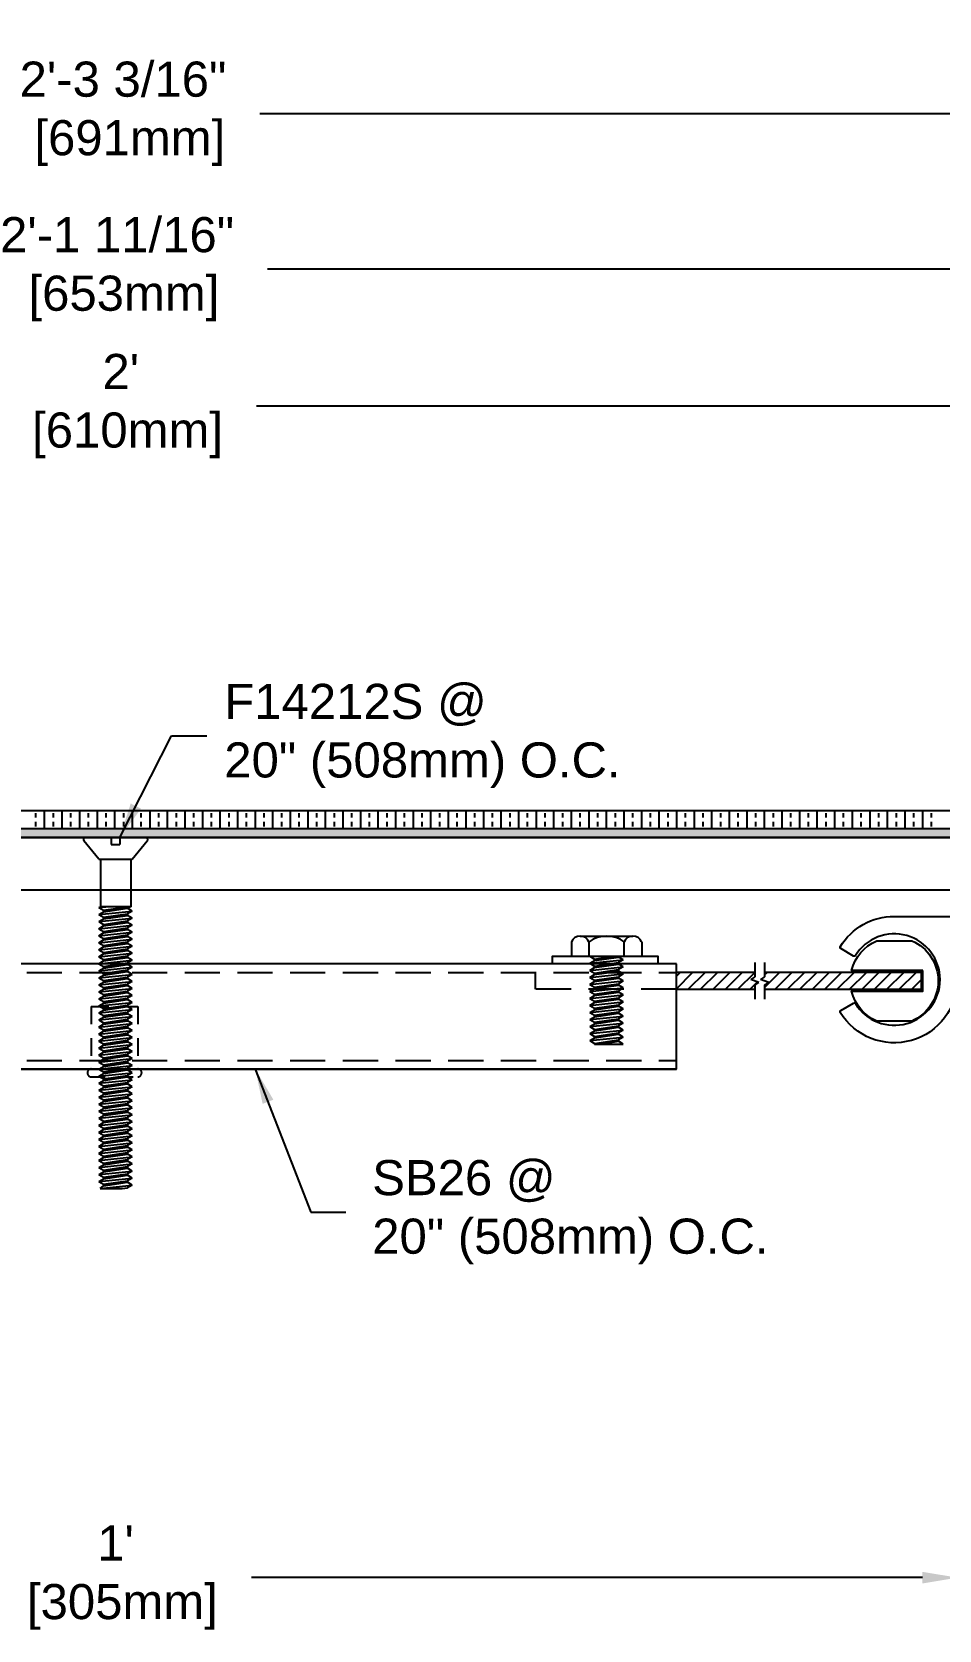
# Model space of a CAD drawing. Header units: inches. Extents: x -5.9 to 63.4, y -1.5 to 12.
# Drawn here: x 11.27 to 17.72, y -1.34 to 10.04 of the extents above; entities that cross this region are included whole.
import ezdxf

# ---------------------------------------------------------------- set-up
doc = ezdxf.new("R2010")
doc.units = ezdxf.units.IN
doc.header["$MEASUREMENT"] = 0
doc.linetypes.add('HIDDEN', pattern=[0.375, 0.25, -0.125])
for name, color, linetype in [('Anchors', 4, 'Continuous'), ('Conditions', 1, 'Continuous'), ('Dimensions', 3, 'Continuous'), ('Metals', 7, 'Continuous'), ('Text', 2, 'Continuous')]:
    doc.layers.add(name, color=color, linetype=linetype)
doc.styles.add('ARIAL', font='arial.ttf')
doc.dimstyles.new('Arial', dxfattribs={"dimtxt": 0.25, "dimasz": 0.25, "dimexe": 0.25, "dimexo": 0.25, "dimgap": 0.25, "dimtad": 0, "dimtih": 1, "dimtoh": 1, "dimdec": 4, "dimzin": 0, "dimdsep": 46, "dimlunit": 4, "dimtxsty": 'ARIAL', "dimcen": 0.25, "dimadec": 0, "dimazin": 0, "dimtfac": 1, "dimtdec": 4, "dimtofl": 0, "dimtmove": 0, "dimatfit": 3, "dimfxl": 0, "dimfrac": 2, "dimtolj": 1, "dimtzin": 0, "dimarcsym": 0})

# ---------------------------------------------------------------- blocks, each defined once
blk = doc.blocks.new('*D12')
at = {"layer": 'Defpoints', "color": 0}
for p in [(5.854, 0), (17.854, 0), (17.854, -0.965)]:
    blk.add_point(p, dxfattribs=at)
at = {"layer": 'Dimensions', "color": 0, "lineweight": -2}
for p, q in [((5.854, -0.25), (5.854, -1.215)), ((17.854, -0.25), (17.854, -1.215)), ((6.104, -0.965), (10.895, -0.965)), ((17.604, -0.965), (12.828, -0.965))]:
    blk.add_line(p, q, dxfattribs=at)
at = {"layer": 'Dimensions', "color": 0}
for points in [[(6.104, -0.924), (6.104, -1.007), (5.854, -0.965)], [(17.604, -0.924), (17.604, -1.007), (17.854, -0.965)]]:
    blk.add_solid(points, dxfattribs=at)
at = {"layer": 'Dimensions', "color": 0, "insert": (11.861, -0.965), "char_height": 0.25, "attachment_point": 5, "style": 'ARIAL'}
blk.add_mtext("\\A1;1'\\P [305mm]", dxfattribs=at)
blk = doc.blocks.new('*D13')
at = {"layer": 'Defpoints', "color": 0}
for p in [(25.454, 9.456), (-1.746, 4.482), (25.454, 4.482)]:
    blk.add_point(p, dxfattribs=at)
at = {"layer": 'Dimensions', "color": 0, "lineweight": -2}
for p, q in [((-1.746, 4.732), (-1.746, 9.706)), ((25.454, 4.732), (25.454, 9.706)), ((-1.496, 9.456), (10.942, 9.456)), ((25.204, 9.456), (12.887, 9.456))]:
    blk.add_line(p, q, dxfattribs=at)
at = {"layer": 'Dimensions', "color": 0}
for points in [[(-1.496, 9.498), (-1.496, 9.415), (-1.746, 9.456)], [(25.204, 9.498), (25.204, 9.415), (25.454, 9.456)]]:
    blk.add_solid(points, dxfattribs=at)
at = {"layer": 'Dimensions', "color": 0, "insert": (11.914, 9.456), "char_height": 0.25, "attachment_point": 5, "style": 'ARIAL'}
blk.add_mtext('\\A1;2\'-3 3/16"\\P [691mm]', dxfattribs=at)
blk = doc.blocks.new('*D17')
at = {"layer": 'Defpoints', "color": 0}
for p in [(-1, 8.349), (-1, 4.477), (24.708, 4.477)]:
    blk.add_point(p, dxfattribs=at)
at = {"layer": 'Dimensions', "color": 0, "lineweight": -2}
for p, q in [((-1, 4.727), (-1, 8.599)), ((24.708, 4.727), (24.708, 8.599)), ((-0.75, 8.349), (10.802, 8.349)), ((24.458, 8.349), (12.942, 8.349))]:
    blk.add_line(p, q, dxfattribs=at)
at = {"layer": 'Dimensions', "color": 0}
for points in [[(-0.75, 8.391), (-0.75, 8.308), (-1, 8.349)], [(24.458, 8.391), (24.458, 8.308), (24.708, 8.349)]]:
    blk.add_solid(points, dxfattribs=at)
at = {"layer": 'Dimensions', "color": 0, "insert": (11.872, 8.349), "char_height": 0.25, "attachment_point": 5, "style": 'ARIAL'}
blk.add_mtext('\\A1;2\'-1 11/16"\\P [653mm]', dxfattribs=at)
blk = doc.blocks.new('PS212A')
at = {"linetype": 'Continuous', "flags": 128}
blk.add_lwpolyline([(0.45, 0.125), (-1.747, 0.125, 0.414214), (-1.757, 0.115), (-1.757, 0.094, 0.198912), (-1.754, 0.087), (-1.67, 0.003, 0.198912), (-1.663, 0), (-0.01, 0, -0.414214), (0, -0.01), (0, -0.325, 0.758338), (0.834, -0.559, 0.420887), (0.831, -0.545), (0.74, -0.492, 0.405496), (0.726, -0.496, -3.520953), (0.726, -0.154, 0.405496), (0.74, -0.158), (0.831, -0.105, 0.420887), (0.834, -0.091, 0.261868)], format="xyb", close=True, dxfattribs=at)
blk = doc.blocks.new('*D20')
at = {"layer": 'Defpoints', "color": 0}
for p in [(23.854, 7.375), (-0.146, 4.477), (23.854, 4.477)]:
    blk.add_point(p, dxfattribs=at)
at = {"layer": 'Dimensions', "color": 0, "lineweight": -2}
for p, q in [((-0.146, 4.727), (-0.146, 7.625)), ((23.854, 4.727), (23.854, 7.625)), ((0.104, 7.375), (10.932, 7.375)), ((23.604, 7.375), (12.865, 7.375))]:
    blk.add_line(p, q, dxfattribs=at)
at = {"layer": 'Dimensions', "color": 0}
for points in [[(0.104, 7.417), (0.104, 7.333), (-0.146, 7.375)], [(23.604, 7.417), (23.604, 7.333), (23.854, 7.375)]]:
    blk.add_solid(points, dxfattribs=at)
at = {"layer": 'Dimensions', "color": 0, "insert": (11.898, 7.375), "char_height": 0.25, "attachment_point": 5, "style": 'ARIAL'}
blk.add_mtext("\\A1;2'\\P [610mm]", dxfattribs=at)
blk = doc.blocks.new('H1458S')
for p, q in [((-0.188, 0.144), (0.187, 0.144)), ((-0.25, 0.104), (-0.25, 0)), ((-0.25, 0), (0.25, 0)), ((-0.125, 0), (-0.125, 0.104)), ((-0.119, 0), (-0.085, -0.02)), ((-0.085, -0.02), (0.048, 0)), ((0.125, 0), (0.125, 0.104)), ((0.25, 0.104), (0.25, 0)), ((-0.119, -0.05), (0.119, -0.025)), ((-0.119, -0.05), (-0.085, -0.03)), ((-0.119, -0.05), (-0.085, -0.07)), ((-0.119, -0.1), (0.119, -0.075)), ((-0.119, -0.1), (-0.085, -0.08)), ((-0.119, -0.1), (-0.085, -0.12)), ((-0.085, -0.03), (0.085, -0.005)), ((-0.085, -0.02), (-0.085, -0.03)), ((-0.085, -0.07), (0.085, -0.045)), ((-0.085, -0.08), (0.085, -0.055)), ((-0.085, -0.07), (-0.085, -0.08)), ((-0.085, -0.12), (0.085, -0.095)), ((-0.085, -0.13), (0.085, -0.105)), ((0.094, 0), (0.085, -0.005)), ((0.119, -0.025), (0.085, -0.005)), ((0.119, -0.025), (0.085, -0.045)), ((0.085, -0.045), (0.085, -0.055)), ((0.119, -0.075), (0.085, -0.055)), ((0.119, -0.075), (0.085, -0.095)), ((0.085, -0.095), (0.085, -0.105)), ((0.119, -0.125), (0.085, -0.105)), ((-0.119, -0.15), (0.119, -0.125)), ((-0.119, -0.15), (-0.085, -0.13)), ((-0.119, -0.15), (-0.085, -0.17)), ((-0.119, -0.2), (0.119, -0.175)), ((-0.119, -0.2), (-0.085, -0.18)), ((-0.119, -0.2), (-0.085, -0.22)), ((-0.119, -0.25), (0.119, -0.225)), ((-0.085, -0.12), (-0.085, -0.13)), ((-0.085, -0.17), (0.085, -0.145)), ((-0.085, -0.18), (0.085, -0.155)), ((-0.085, -0.17), (-0.085, -0.18)), ((-0.085, -0.22), (0.085, -0.195)), ((-0.085, -0.23), (0.085, -0.205)), ((-0.085, -0.22), (-0.085, -0.23)), ((0.119, -0.125), (0.085, -0.145)), ((0.085, -0.145), (0.085, -0.155)), ((0.119, -0.175), (0.085, -0.155)), ((0.119, -0.175), (0.085, -0.195)), ((0.085, -0.195), (0.085, -0.205)), ((0.119, -0.225), (0.085, -0.205)), ((0.119, -0.225), (0.085, -0.245)), ((-0.119, -0.25), (-0.085, -0.23)), ((-0.119, -0.25), (-0.085, -0.27)), ((-0.119, -0.3), (0.119, -0.275)), ((-0.119, -0.3), (-0.085, -0.28)), ((-0.119, -0.3), (-0.085, -0.32)), ((-0.119, -0.35), (0.119, -0.325)), ((-0.119, -0.35), (-0.085, -0.33)), ((-0.085, -0.27), (0.085, -0.245)), ((-0.085, -0.28), (0.085, -0.255)), ((-0.085, -0.27), (-0.085, -0.28)), ((-0.085, -0.32), (0.085, -0.295)), ((-0.085, -0.33), (0.085, -0.305)), ((-0.085, -0.32), (-0.085, -0.33)), ((0.085, -0.245), (0.085, -0.255)), ((0.119, -0.275), (0.085, -0.255)), ((0.119, -0.275), (0.085, -0.295)), ((0.085, -0.295), (0.085, -0.305)), ((0.119, -0.325), (0.085, -0.305)), ((0.119, -0.325), (0.085, -0.345)), ((-0.119, -0.35), (-0.085, -0.37)), ((-0.119, -0.4), (0.119, -0.375)), ((-0.119, -0.4), (-0.085, -0.38)), ((-0.119, -0.4), (-0.085, -0.42)), ((-0.119, -0.45), (0.119, -0.425)), ((-0.119, -0.45), (-0.085, -0.43)), ((-0.119, -0.45), (-0.085, -0.47)), ((-0.085, -0.37), (0.085, -0.345)), ((-0.085, -0.38), (0.085, -0.355)), ((-0.085, -0.37), (-0.085, -0.38)), ((-0.085, -0.42), (0.085, -0.395)), ((-0.085, -0.43), (0.085, -0.405)), ((-0.085, -0.42), (-0.085, -0.43)), ((-0.085, -0.47), (0.085, -0.445)), ((0.085, -0.345), (0.085, -0.355)), ((0.119, -0.375), (0.085, -0.355)), ((0.119, -0.375), (0.085, -0.395)), ((0.085, -0.395), (0.085, -0.405)), ((0.119, -0.425), (0.085, -0.405)), ((0.119, -0.425), (0.085, -0.445)), ((0.085, -0.445), (0.085, -0.455)), ((-0.119, -0.5), (0.119, -0.475)), ((-0.119, -0.5), (-0.085, -0.48)), ((-0.119, -0.5), (-0.085, -0.52)), ((-0.119, -0.55), (0.119, -0.525)), ((-0.119, -0.55), (-0.085, -0.53)), ((-0.119, -0.55), (-0.085, -0.57)), ((-0.085, -0.48), (0.085, -0.455)), ((-0.085, -0.47), (-0.085, -0.48)), ((-0.085, -0.52), (0.085, -0.495)), ((-0.085, -0.53), (0.085, -0.505)), ((-0.085, -0.52), (-0.085, -0.53)), ((-0.085, -0.57), (0.085, -0.545)), ((-0.085, -0.58), (0.085, -0.555)), ((0.119, -0.475), (0.085, -0.455)), ((0.119, -0.475), (0.085, -0.495)), ((0.085, -0.495), (0.085, -0.505)), ((0.119, -0.525), (0.085, -0.505)), ((0.119, -0.525), (0.085, -0.545)), ((0.085, -0.545), (0.085, -0.555)), ((0.119, -0.575), (0.085, -0.555)), ((-0.119, -0.6), (0.119, -0.575)), ((-0.119, -0.6), (-0.085, -0.58)), ((-0.119, -0.6), (-0.085, -0.62)), ((-0.085, -0.57), (-0.085, -0.58)), ((-0.085, -0.62), (0.085, -0.595)), ((-0.085, -0.62), (-0.085, -0.625)), ((-0.085, -0.625), (0.119, -0.625)), ((-0.048, -0.625), (0.085, -0.605)), ((0.119, -0.575), (0.085, -0.595)), ((0.085, -0.595), (0.085, -0.605)), ((0.119, -0.625), (0.085, -0.605))]:
    blk.add_line(p, q)
for centre, radius, start, end in [((-0.188, 0.075), 0.0688, 24.7615, 155.2385), ((0, -0.071), 0.215, 54.5107, 125.4893), ((0.187, 0.075), 0.0688, 24.7615, 155.2385)]:
    blk.add_arc(centre, radius, start, end)
blk = doc.blocks.new('RIVNUT')
at = {"linetype": 'HIDDEN', "ltscale": 0.5}
for p, q in [((-0.133, 0.381), (-0.133, -0.063)), ((-0.133, 0.381), (0.198, 0.381)), ((0.198, 0.381), (0.198, -0.063))]:
    blk.add_line(p, q, dxfattribs=at)
blk.add_line((-0.143, -0.063), (0.189, -0.063))
at = {"linetype": 'HIDDEN', "ltscale": 0.125}
blk.add_line((-0.135, -0.119), (0.2, -0.119), dxfattribs=at)
for centre, start, end in [((-0.133, -0.091), 90, 267.037), ((0.198, -0.091), 272.963, 90)]:
    blk.add_arc(centre, 0.028, start, end, dxfattribs=at)
blk = doc.blocks.new('SB18')
h = blk.add_hatch()
h.set_pattern_fill('ANSI31', color=256, scale=0.5, style=0)
h.set_pattern_definition([(45, (-1.97825, -9.89701), (-0.04419417, 0.04419417), [])])
h.paths.add_polyline_path([(-4.516, -0.12), (-4.516, -0.09), (-4.488, -0.071), (-4.545, -0.049), (-4.516, -0.03), (-4.516, 0), (-5.266, 0), (-5.266, -0.12)])
h.paths.add_polyline_path([(-4.446, 0), (-4.446, -0.03), (-4.475, -0.049), (-4.418, -0.071), (-4.446, -0.09), (-4.446, -0.12), (-3.978, -0.12), (-3.978, 0)])
h = blk.add_hatch()
h.set_pattern_fill('ANSI31', color=256, scale=0.5, style=0)
h.set_pattern_definition([(45, (2.02175, -9.89701), (-0.04419417, 0.04419417), [])])
h.paths.add_polyline_path([(4.579, -0.12), (4.579, -0.09), (4.608, -0.071), (4.55, -0.049), (4.579, -0.03), (4.579, 0), (4.021, 0), (4.021, -0.12)])
h.paths.add_polyline_path([(4.649, 0), (4.649, -0.03), (4.62, -0.049), (4.678, -0.071), (4.649, -0.09), (4.649, -0.12), (5.766, -0.12), (5.766, 0)])
for p, q in [((-4.516, 0.07), (-4.516, -0.03)), ((-4.446, 0.07), (-4.446, -0.03)), ((-2.987, -0.12), (-2.987, 0)), ((4.579, 0.07), (4.579, -0.03)), ((4.649, 0.07), (4.649, -0.03)), ((-4.516, -0.03), (-4.545, -0.049)), ((-4.488, -0.071), (-4.545, -0.049)), ((-4.516, -0.09), (-4.488, -0.071)), ((-4.516, -0.09), (-4.516, -0.19)), ((-4.446, -0.03), (-4.475, -0.049)), ((-4.418, -0.071), (-4.475, -0.049)), ((-4.446, -0.09), (-4.418, -0.071)), ((-4.446, -0.09), (-4.446, -0.19)), ((4.579, -0.03), (4.55, -0.049)), ((4.608, -0.071), (4.55, -0.049)), ((4.579, -0.09), (4.608, -0.071)), ((4.579, -0.09), (4.579, -0.19)), ((4.649, -0.03), (4.62, -0.049)), ((4.678, -0.071), (4.62, -0.049)), ((4.649, -0.09), (4.678, -0.071)), ((4.649, -0.09), (4.649, -0.19)), ((-3.978, -0.688), (4.021, -0.688))]:
    blk.add_line(p, q)
at = {"linetype": 'HIDDEN'}
for p, q in [((-3.978, 0), (4.021, 0)), ((3.017, -0.12), (3.017, 0)), ((-3.978, -0.12), (-2.987, -0.12)), ((4.021, -0.12), (3.017, -0.12)), ((-3.978, -0.626), (4.021, -0.626))]:
    blk.add_line(p, q, dxfattribs=at)
for points in [[(-5.225, 0.014, 0.233897), (-5.403, 0.226), (-5.653, 0.226, 0.654654), (-5.653, -0.346), (-5.403, -0.346, 0.233897), (-5.225, -0.134), (-5.266, -0.12), (-5.266, 0)], [(5.776, 0.014), (5.268, 0.014, -0.233897), (5.447, 0.226), (5.697, 0.226, -0.654654), (5.697, -0.346), (5.447, -0.346, -0.233897), (5.268, -0.134), (5.776, -0.134)]]:
    blk.add_lwpolyline(points, format="xyb", close=True)
for points in [[(-3.863, 0.062), (-3.863, 0.115), (-3.113, 0.115), (-3.113, 0.062)], [(3.139, 0.062), (3.139, 0.115), (3.889, 0.115), (3.889, 0.062)], [(4.021, 0.062), (-3.978, 0.062), (-3.978, -0.687), (4.021, -0.687)]]:
    blk.add_lwpolyline(points, close=True)
for points in [[(-4.516, 0), (-5.266, 0), (-5.266, -0.12), (-4.516, -0.12)], [(-3.978, 0), (-4.446, 0)], [(4.579, 0), (4.021, 0)], [(4.649, -0.12), (5.766, -0.12), (5.766, 0), (4.649, 0)], [(-4.446, -0.12), (-3.978, -0.12)], [(4.021, -0.12), (4.579, -0.12)]]:
    blk.add_lwpolyline(points)
for name, p in [('H1458S', (-3.478, 0.115)), ('H1458S', (3.524, 0.115)), ('RIVNUT', (-0.011, -0.624))]:
    blk.add_blockref(name, p)
blk = doc.blocks.new('F14212S')
for p, q in [((-0.112, -0.159), (-0.219, -0.028)), ((-0.207, -0.004), (-0.024, -0.004)), ((-0.024, -0.004), (-0.024, -0.054)), ((-0.024, -0.054), (0.038, -0.054)), ((0.038, -0.004), (0.038, -0.054)), ((0.038, -0.004), (0.221, -0.004)), ((0.126, -0.159), (0.233, -0.028)), ((-0.112, -0.159), (0.126, -0.159)), ((-0.101, -0.159), (-0.101, -0.498)), ((0.115, -0.159), (0.115, -0.498)), ((-0.112, -0.504), (-0.101, -0.498)), ((-0.112, -0.504), (-0.061, -0.498)), ((-0.112, -0.504), (-0.078, -0.523)), ((-0.112, -0.554), (0.126, -0.529)), ((-0.112, -0.554), (-0.078, -0.534)), ((-0.112, -0.554), (-0.078, -0.573)), ((0.115, -0.498), (-0.101, -0.498)), ((-0.078, -0.523), (0.092, -0.498)), ((-0.078, -0.534), (0.092, -0.509)), ((-0.078, -0.523), (-0.078, -0.534)), ((-0.078, -0.573), (0.092, -0.548)), ((-0.078, -0.584), (0.092, -0.559)), ((0.115, -0.498), (0.092, -0.509)), ((0.126, -0.529), (0.092, -0.509)), ((0.126, -0.529), (0.092, -0.548)), ((0.092, -0.548), (0.092, -0.559)), ((0.126, -0.579), (0.092, -0.559)), ((-0.112, -0.604), (0.126, -0.579)), ((-0.112, -0.604), (-0.078, -0.584)), ((-0.112, -0.604), (-0.078, -0.623)), ((-0.112, -0.654), (0.126, -0.629)), ((-0.112, -0.654), (-0.078, -0.634)), ((-0.112, -0.654), (-0.078, -0.673)), ((-0.112, -0.704), (0.126, -0.679)), ((-0.078, -0.573), (-0.078, -0.584)), ((-0.078, -0.623), (0.092, -0.598)), ((-0.078, -0.634), (0.092, -0.609)), ((-0.078, -0.623), (-0.078, -0.634)), ((-0.078, -0.673), (0.092, -0.648)), ((-0.078, -0.684), (0.092, -0.659)), ((-0.078, -0.673), (-0.078, -0.684)), ((0.126, -0.579), (0.092, -0.598)), ((0.092, -0.598), (0.092, -0.609)), ((0.126, -0.629), (0.092, -0.609)), ((0.126, -0.629), (0.092, -0.648)), ((0.092, -0.648), (0.092, -0.659)), ((0.126, -0.679), (0.092, -0.659)), ((0.126, -0.679), (0.092, -0.698)), ((-0.112, -0.704), (-0.078, -0.684)), ((-0.112, -0.704), (-0.078, -0.723)), ((-0.112, -0.754), (0.126, -0.729)), ((-0.112, -0.754), (-0.078, -0.734)), ((-0.112, -0.754), (-0.078, -0.773)), ((-0.112, -0.804), (0.126, -0.779)), ((-0.112, -0.804), (-0.078, -0.784)), ((-0.078, -0.723), (0.092, -0.698)), ((-0.078, -0.734), (0.092, -0.709)), ((-0.078, -0.723), (-0.078, -0.734)), ((-0.078, -0.773), (0.092, -0.748)), ((-0.078, -0.784), (0.092, -0.759)), ((-0.078, -0.773), (-0.078, -0.784)), ((0.092, -0.698), (0.092, -0.709)), ((0.126, -0.729), (0.092, -0.709)), ((0.126, -0.729), (0.092, -0.748)), ((0.092, -0.748), (0.092, -0.759)), ((0.126, -0.779), (0.092, -0.759)), ((0.126, -0.779), (0.092, -0.798)), ((-0.112, -0.804), (-0.078, -0.823)), ((-0.112, -0.854), (0.126, -0.829)), ((-0.112, -0.854), (-0.078, -0.834)), ((-0.112, -0.854), (-0.078, -0.873)), ((-0.112, -0.904), (0.126, -0.879)), ((-0.112, -0.904), (-0.078, -0.884)), ((-0.112, -0.904), (-0.078, -0.923)), ((-0.078, -0.823), (0.092, -0.798)), ((-0.078, -0.834), (0.092, -0.809)), ((-0.078, -0.823), (-0.078, -0.834)), ((-0.078, -0.873), (0.092, -0.848)), ((-0.078, -0.884), (0.092, -0.859)), ((-0.078, -0.873), (-0.078, -0.884)), ((-0.078, -0.923), (0.092, -0.898)), ((-0.078, -0.934), (0.092, -0.909)), ((0.092, -0.798), (0.092, -0.809)), ((0.126, -0.829), (0.092, -0.809)), ((0.126, -0.829), (0.092, -0.848)), ((0.092, -0.848), (0.092, -0.859)), ((0.126, -0.879), (0.092, -0.859)), ((0.126, -0.879), (0.092, -0.898)), ((0.092, -0.898), (0.092, -0.909)), ((0.126, -0.929), (0.092, -0.909)), ((-0.112, -0.954), (0.126, -0.929)), ((-0.112, -0.954), (-0.078, -0.934)), ((-0.112, -0.954), (-0.078, -0.973)), ((-0.112, -1.004), (0.126, -0.979)), ((-0.112, -1.004), (-0.078, -0.984)), ((-0.112, -1.004), (-0.078, -1.023)), ((-0.078, -0.923), (-0.078, -0.934)), ((-0.078, -0.973), (0.092, -0.948)), ((-0.078, -0.984), (0.092, -0.959)), ((-0.078, -0.973), (-0.078, -0.984)), ((-0.078, -1.023), (0.092, -0.998)), ((-0.078, -1.034), (0.092, -1.009)), ((-0.078, -1.023), (-0.078, -1.034)), ((0.126, -0.929), (0.092, -0.948)), ((0.092, -0.948), (0.092, -0.959)), ((0.126, -0.979), (0.092, -0.959)), ((0.126, -0.979), (0.092, -0.998)), ((0.092, -0.998), (0.092, -1.009)), ((0.126, -1.029), (0.092, -1.009)), ((-0.112, -1.054), (0.126, -1.029)), ((-0.112, -1.054), (-0.078, -1.034)), ((-0.112, -1.054), (-0.078, -1.073)), ((-0.112, -1.104), (0.126, -1.079)), ((-0.112, -1.104), (-0.078, -1.084)), ((-0.112, -1.104), (-0.078, -1.123)), ((-0.112, -1.154), (0.126, -1.129)), ((-0.112, -1.154), (-0.078, -1.134)), ((-0.078, -1.073), (0.092, -1.048)), ((-0.078, -1.084), (0.092, -1.059)), ((-0.078, -1.073), (-0.078, -1.084)), ((-0.078, -1.123), (0.092, -1.098)), ((-0.078, -1.134), (0.092, -1.109)), ((-0.078, -1.123), (-0.078, -1.134)), ((0.126, -1.029), (0.092, -1.048)), ((0.092, -1.048), (0.092, -1.059)), ((0.126, -1.079), (0.092, -1.059)), ((0.126, -1.079), (0.092, -1.098)), ((0.092, -1.098), (0.092, -1.109)), ((0.126, -1.129), (0.092, -1.109)), ((0.126, -1.129), (0.092, -1.148)), ((-0.112, -1.154), (-0.078, -1.173)), ((-0.112, -1.204), (0.126, -1.179)), ((-0.112, -1.204), (-0.078, -1.184)), ((-0.112, -1.204), (-0.078, -1.223)), ((-0.112, -1.254), (0.126, -1.229)), ((-0.112, -1.254), (-0.078, -1.234)), ((-0.078, -1.173), (0.092, -1.148)), ((-0.078, -1.184), (0.092, -1.159)), ((-0.078, -1.173), (-0.078, -1.184)), ((-0.078, -1.223), (0.092, -1.198)), ((-0.078, -1.234), (0.092, -1.209)), ((-0.078, -1.223), (-0.078, -1.234)), ((-0.078, -1.273), (0.092, -1.248)), ((0.092, -1.148), (0.092, -1.159)), ((0.126, -1.179), (0.092, -1.159)), ((0.126, -1.179), (0.092, -1.198)), ((0.092, -1.198), (0.092, -1.209)), ((0.126, -1.229), (0.092, -1.209)), ((0.126, -1.229), (0.092, -1.248)), ((0.092, -1.248), (0.092, -1.259)), ((-0.112, -1.254), (-0.078, -1.273)), ((-0.112, -1.304), (0.126, -1.279)), ((-0.112, -1.304), (-0.078, -1.284)), ((-0.112, -1.304), (-0.078, -1.323)), ((-0.112, -1.354), (0.126, -1.329)), ((-0.112, -1.354), (-0.078, -1.334)), ((-0.112, -1.354), (-0.078, -1.373)), ((-0.078, -1.284), (0.092, -1.259)), ((-0.078, -1.273), (-0.078, -1.284)), ((-0.078, -1.323), (0.092, -1.298)), ((-0.078, -1.334), (0.092, -1.309)), ((-0.078, -1.323), (-0.078, -1.334)), ((-0.078, -1.373), (0.092, -1.348)), ((-0.078, -1.384), (0.092, -1.359)), ((0.126, -1.279), (0.092, -1.259)), ((0.126, -1.279), (0.092, -1.298)), ((0.092, -1.298), (0.092, -1.309)), ((0.126, -1.329), (0.092, -1.309)), ((0.126, -1.329), (0.092, -1.348)), ((0.092, -1.348), (0.092, -1.359)), ((0.126, -1.379), (0.092, -1.359)), ((-0.112, -1.404), (0.126, -1.379)), ((-0.112, -1.404), (-0.078, -1.384)), ((-0.112, -1.404), (-0.078, -1.423)), ((-0.112, -1.454), (0.126, -1.429)), ((-0.112, -1.454), (-0.078, -1.434)), ((-0.112, -1.454), (-0.078, -1.473)), ((-0.112, -1.504), (0.126, -1.479)), ((-0.078, -1.373), (-0.078, -1.384)), ((-0.078, -1.423), (0.092, -1.398)), ((-0.078, -1.434), (0.092, -1.409)), ((-0.078, -1.423), (-0.078, -1.434)), ((-0.078, -1.473), (0.092, -1.448)), ((-0.078, -1.484), (0.092, -1.459)), ((-0.078, -1.473), (-0.078, -1.484)), ((0.126, -1.379), (0.092, -1.398)), ((0.092, -1.398), (0.092, -1.409)), ((0.126, -1.429), (0.092, -1.409)), ((0.126, -1.429), (0.092, -1.448)), ((0.092, -1.448), (0.092, -1.459)), ((0.126, -1.479), (0.092, -1.459)), ((0.126, -1.479), (0.092, -1.498)), ((-0.112, -1.504), (-0.078, -1.484)), ((-0.112, -1.504), (-0.078, -1.523)), ((-0.112, -1.554), (0.126, -1.529)), ((-0.112, -1.554), (-0.078, -1.534)), ((-0.112, -1.554), (-0.078, -1.573)), ((-0.112, -1.604), (0.126, -1.579)), ((-0.112, -1.604), (-0.078, -1.584)), ((-0.078, -1.523), (0.092, -1.498)), ((-0.078, -1.534), (0.092, -1.509)), ((-0.078, -1.523), (-0.078, -1.534)), ((-0.078, -1.573), (0.092, -1.548)), ((-0.078, -1.584), (0.092, -1.559)), ((-0.078, -1.573), (-0.078, -1.584)), ((0.092, -1.498), (0.092, -1.509)), ((0.126, -1.529), (0.092, -1.509)), ((0.126, -1.529), (0.092, -1.548)), ((0.092, -1.548), (0.092, -1.559)), ((0.126, -1.579), (0.092, -1.559)), ((0.126, -1.579), (0.092, -1.598)), ((-0.112, -1.604), (-0.078, -1.623)), ((-0.112, -1.654), (0.126, -1.629)), ((-0.112, -1.654), (-0.078, -1.634)), ((-0.112, -1.654), (-0.078, -1.673)), ((-0.112, -1.704), (0.126, -1.679)), ((-0.112, -1.704), (-0.078, -1.684)), ((-0.112, -1.704), (-0.078, -1.723)), ((-0.078, -1.623), (0.092, -1.598)), ((-0.078, -1.634), (0.092, -1.609)), ((-0.078, -1.623), (-0.078, -1.634)), ((-0.078, -1.673), (0.092, -1.648)), ((-0.078, -1.684), (0.092, -1.659)), ((-0.078, -1.673), (-0.078, -1.684)), ((-0.078, -1.723), (0.092, -1.698)), ((0.092, -1.598), (0.092, -1.609)), ((0.126, -1.629), (0.092, -1.609)), ((0.126, -1.629), (0.092, -1.648)), ((0.092, -1.648), (0.092, -1.659)), ((0.126, -1.679), (0.092, -1.659)), ((0.126, -1.679), (0.092, -1.698)), ((0.092, -1.698), (0.092, -1.709)), ((-0.112, -1.754), (0.126, -1.729)), ((-0.112, -1.754), (-0.078, -1.734)), ((-0.112, -1.754), (-0.078, -1.773)), ((-0.112, -1.804), (0.126, -1.779)), ((-0.112, -1.804), (-0.078, -1.784)), ((-0.112, -1.804), (-0.078, -1.823)), ((-0.078, -1.734), (0.092, -1.709)), ((-0.078, -1.723), (-0.078, -1.734)), ((-0.078, -1.773), (0.092, -1.748)), ((-0.078, -1.784), (0.092, -1.759)), ((-0.078, -1.773), (-0.078, -1.784)), ((-0.078, -1.823), (0.092, -1.798)), ((-0.078, -1.834), (0.092, -1.809)), ((0.126, -1.729), (0.092, -1.709)), ((0.126, -1.729), (0.092, -1.748)), ((0.092, -1.748), (0.092, -1.759)), ((0.126, -1.779), (0.092, -1.759)), ((0.126, -1.779), (0.092, -1.798)), ((0.092, -1.798), (0.092, -1.809)), ((0.126, -1.829), (0.092, -1.809)), ((-0.112, -1.854), (0.126, -1.829)), ((-0.112, -1.854), (-0.078, -1.834)), ((-0.112, -1.854), (-0.078, -1.873)), ((-0.112, -1.904), (0.126, -1.879)), ((-0.112, -1.904), (-0.078, -1.884)), ((-0.112, -1.904), (-0.078, -1.923)), ((-0.112, -1.954), (0.126, -1.929)), ((-0.078, -1.823), (-0.078, -1.834)), ((-0.078, -1.873), (0.092, -1.848)), ((-0.078, -1.884), (0.092, -1.859)), ((-0.078, -1.873), (-0.078, -1.884)), ((-0.078, -1.923), (0.092, -1.898)), ((-0.078, -1.934), (0.092, -1.909)), ((-0.078, -1.923), (-0.078, -1.934)), ((0.126, -1.829), (0.092, -1.848)), ((0.092, -1.848), (0.092, -1.859)), ((0.126, -1.879), (0.092, -1.859)), ((0.126, -1.879), (0.092, -1.898)), ((0.092, -1.898), (0.092, -1.909)), ((0.126, -1.929), (0.092, -1.909)), ((0.126, -1.929), (0.092, -1.948)), ((-0.112, -1.954), (-0.078, -1.934)), ((-0.112, -1.954), (-0.078, -1.973)), ((-0.112, -2.004), (0.126, -1.979)), ((-0.112, -2.004), (-0.078, -1.984)), ((-0.112, -2.004), (-0.078, -2.023)), ((-0.112, -2.054), (0.126, -2.029)), ((-0.112, -2.054), (-0.078, -2.034)), ((-0.078, -1.973), (0.092, -1.948)), ((-0.078, -1.984), (0.092, -1.959)), ((-0.078, -1.973), (-0.078, -1.984)), ((-0.078, -2.023), (0.092, -1.998)), ((-0.078, -2.034), (0.092, -2.009)), ((-0.078, -2.023), (-0.078, -2.034)), ((0.092, -1.948), (0.092, -1.959)), ((0.126, -1.979), (0.092, -1.959)), ((0.126, -1.979), (0.092, -1.998)), ((0.092, -1.998), (0.092, -2.009)), ((0.126, -2.029), (0.092, -2.009)), ((0.126, -2.029), (0.092, -2.048)), ((-0.112, -2.054), (-0.078, -2.073)), ((-0.112, -2.104), (0.126, -2.079)), ((-0.112, -2.104), (-0.078, -2.084)), ((-0.112, -2.104), (-0.078, -2.123)), ((-0.112, -2.154), (0.126, -2.129)), ((-0.112, -2.154), (-0.078, -2.134)), ((-0.112, -2.154), (-0.078, -2.173)), ((-0.078, -2.073), (0.092, -2.048)), ((-0.078, -2.084), (0.092, -2.059)), ((-0.078, -2.073), (-0.078, -2.084)), ((-0.078, -2.123), (0.092, -2.098)), ((-0.078, -2.134), (0.092, -2.109)), ((-0.078, -2.123), (-0.078, -2.134)), ((-0.078, -2.173), (0.092, -2.148)), ((-0.078, -2.184), (0.092, -2.159)), ((0.092, -2.048), (0.092, -2.059)), ((0.126, -2.079), (0.092, -2.059)), ((0.126, -2.079), (0.092, -2.098)), ((0.092, -2.098), (0.092, -2.109)), ((0.126, -2.129), (0.092, -2.109)), ((0.126, -2.129), (0.092, -2.148)), ((0.092, -2.148), (0.092, -2.159)), ((0.126, -2.179), (0.092, -2.159)), ((-0.112, -2.204), (0.126, -2.179)), ((-0.112, -2.204), (-0.078, -2.184)), ((-0.112, -2.204), (-0.078, -2.223)), ((-0.112, -2.254), (0.126, -2.229)), ((-0.112, -2.254), (-0.078, -2.234)), ((-0.112, -2.254), (-0.078, -2.273)), ((-0.078, -2.173), (-0.078, -2.184)), ((-0.078, -2.223), (0.092, -2.198)), ((-0.078, -2.234), (0.092, -2.209)), ((-0.078, -2.223), (-0.078, -2.234)), ((-0.078, -2.273), (0.092, -2.248)), ((-0.078, -2.284), (0.092, -2.259)), ((-0.078, -2.273), (-0.078, -2.284)), ((0.126, -2.179), (0.092, -2.198)), ((0.092, -2.198), (0.092, -2.209)), ((0.126, -2.229), (0.092, -2.209)), ((0.126, -2.229), (0.092, -2.248)), ((0.092, -2.248), (0.092, -2.259)), ((0.126, -2.279), (0.092, -2.259)), ((-0.112, -2.304), (0.126, -2.279)), ((-0.112, -2.304), (-0.078, -2.284)), ((-0.112, -2.304), (-0.078, -2.323)), ((-0.112, -2.354), (0.126, -2.329)), ((-0.112, -2.354), (-0.078, -2.334)), ((-0.112, -2.354), (-0.078, -2.373)), ((-0.112, -2.404), (0.126, -2.379)), ((-0.112, -2.404), (-0.078, -2.384)), ((-0.078, -2.323), (0.092, -2.298)), ((-0.078, -2.334), (0.092, -2.309)), ((-0.078, -2.323), (-0.078, -2.334)), ((-0.078, -2.373), (0.092, -2.348)), ((-0.078, -2.384), (0.092, -2.359)), ((-0.078, -2.373), (-0.078, -2.384)), ((0.126, -2.279), (0.092, -2.298)), ((0.092, -2.298), (0.092, -2.309)), ((0.126, -2.329), (0.092, -2.309)), ((0.126, -2.329), (0.092, -2.348)), ((0.092, -2.348), (0.092, -2.359)), ((0.126, -2.379), (0.092, -2.359)), ((0.126, -2.379), (0.092, -2.398)), ((-0.112, -2.404), (-0.078, -2.423)), ((-0.112, -2.454), (0.126, -2.429)), ((-0.112, -2.454), (-0.078, -2.434)), ((-0.112, -2.454), (-0.078, -2.473)), ((-0.103, -2.504), (0.126, -2.479)), ((-0.103, -2.504), (-0.078, -2.484)), ((-0.078, -2.423), (0.092, -2.398)), ((-0.078, -2.434), (0.092, -2.409)), ((-0.078, -2.423), (-0.078, -2.434)), ((-0.078, -2.473), (0.092, -2.448)), ((-0.078, -2.484), (0.092, -2.459)), ((-0.078, -2.473), (-0.078, -2.484)), ((0.055, -2.504), (0.092, -2.498)), ((0.092, -2.398), (0.092, -2.409)), ((0.126, -2.429), (0.092, -2.409)), ((0.126, -2.429), (0.092, -2.448)), ((0.092, -2.448), (0.092, -2.459)), ((0.126, -2.479), (0.092, -2.459)), ((0.126, -2.479), (0.092, -2.498)), ((-0.103, -2.504), (0.055, -2.504))]:
    blk.add_line(p, q)
for centre, start, end in [((-0.207, -0.019), 90, 219.032), ((0.221, -0.019), 320.968, 90)]:
    blk.add_arc(centre, 0.015, start, end)
blk = doc.blocks.new('*U34')
for p, q in [((24, 0.125), (0, 0.125)), ((11.5, 0.125), (11.5, 0)), ((11.625, 0.125), (11.625, 0)), ((11.75, 0.125), (11.75, 0)), ((11.875, 0.125), (11.875, 0)), ((12, 0.125), (12, 0)), ((12.125, 0.125), (12.125, 0)), ((12.25, 0.125), (12.25, 0)), ((12.375, 0.125), (12.375, 0)), ((12.5, 0.125), (12.5, 0)), ((12.625, 0.125), (12.625, 0)), ((12.75, 0.125), (12.75, 0)), ((12.875, 0.125), (12.875, 0)), ((13, 0.125), (13, 0)), ((13.125, 0.125), (13.125, 0)), ((13.25, 0.125), (13.25, 0)), ((13.375, 0.125), (13.375, 0)), ((13.5, 0.125), (13.5, 0)), ((13.625, 0.125), (13.625, 0)), ((13.75, 0.125), (13.75, 0)), ((13.875, 0.125), (13.875, 0)), ((14, 0.125), (14, 0)), ((14.125, 0.125), (14.125, 0)), ((14.25, 0.125), (14.25, 0)), ((14.375, 0.125), (14.375, 0)), ((14.5, 0.125), (14.5, 0)), ((14.625, 0.125), (14.625, 0)), ((14.75, 0.125), (14.75, 0)), ((14.875, 0.125), (14.875, 0)), ((15, 0.125), (15, 0)), ((15.125, 0.125), (15.125, 0)), ((15.25, 0.125), (15.25, 0)), ((15.375, 0.125), (15.375, 0)), ((15.5, 0.125), (15.5, 0)), ((15.625, 0.125), (15.625, 0)), ((15.75, 0.125), (15.75, 0)), ((15.875, 0.125), (15.875, 0)), ((16, 0.125), (16, 0)), ((16.125, 0.125), (16.125, 0)), ((16.25, 0.125), (16.25, 0)), ((16.375, 0.125), (16.375, 0)), ((16.5, 0.125), (16.5, 0)), ((16.625, 0.125), (16.625, 0)), ((16.75, 0.125), (16.75, 0)), ((16.875, 0.125), (16.875, 0)), ((17, 0.125), (17, 0)), ((17.125, 0.125), (17.125, 0)), ((17.25, 0.125), (17.25, 0)), ((17.375, 0.125), (17.375, 0)), ((17.5, 0.125), (17.5, 0)), ((17.625, 0.125), (17.625, 0)), ((17.75, 0.125), (17.75, 0)), ((0, 0), (24, 0)), ((11.4375, 0.109375), (11.4375, 0.078125)), ((11.4375, 0.046875), (11.4375, 0.015625)), ((11.5625, 0.109375), (11.5625, 0.078125)), ((11.5625, 0.046875), (11.5625, 0.015625)), ((11.6875, 0.109375), (11.6875, 0.078125)), ((11.6875, 0.046875), (11.6875, 0.015625)), ((11.8125, 0.109375), (11.8125, 0.078125)), ((11.8125, 0.046875), (11.8125, 0.015625)), ((11.9375, 0.109375), (11.9375, 0.078125)), ((11.9375, 0.046875), (11.9375, 0.015625)), ((12.0625, 0.109375), (12.0625, 0.078125)), ((12.0625, 0.046875), (12.0625, 0.015625)), ((12.1875, 0.109375), (12.1875, 0.078125)), ((12.1875, 0.046875), (12.1875, 0.015625)), ((12.3125, 0.109375), (12.3125, 0.078125)), ((12.3125, 0.046875), (12.3125, 0.015625)), ((12.4375, 0.109375), (12.4375, 0.078125)), ((12.4375, 0.046875), (12.4375, 0.015625)), ((12.5625, 0.109375), (12.5625, 0.078125)), ((12.5625, 0.046875), (12.5625, 0.015625)), ((12.6875, 0.109375), (12.6875, 0.078125)), ((12.6875, 0.046875), (12.6875, 0.015625)), ((12.8125, 0.109375), (12.8125, 0.078125)), ((12.8125, 0.046875), (12.8125, 0.015625)), ((12.9375, 0.109375), (12.9375, 0.078125)), ((12.9375, 0.046875), (12.9375, 0.015625)), ((13.0625, 0.109375), (13.0625, 0.078125)), ((13.0625, 0.046875), (13.0625, 0.015625)), ((13.1875, 0.109375), (13.1875, 0.078125)), ((13.1875, 0.046875), (13.1875, 0.015625)), ((13.3125, 0.109375), (13.3125, 0.078125)), ((13.3125, 0.046875), (13.3125, 0.015625)), ((13.4375, 0.109375), (13.4375, 0.078125)), ((13.4375, 0.046875), (13.4375, 0.015625)), ((13.5625, 0.109375), (13.5625, 0.078125)), ((13.5625, 0.046875), (13.5625, 0.015625)), ((13.6875, 0.109375), (13.6875, 0.078125)), ((13.6875, 0.046875), (13.6875, 0.015625)), ((13.8125, 0.109375), (13.8125, 0.078125)), ((13.8125, 0.046875), (13.8125, 0.015625)), ((13.9375, 0.109375), (13.9375, 0.078125)), ((13.9375, 0.046875), (13.9375, 0.015625)), ((14.0625, 0.109375), (14.0625, 0.078125)), ((14.0625, 0.046875), (14.0625, 0.015625)), ((14.1875, 0.109375), (14.1875, 0.078125)), ((14.1875, 0.046875), (14.1875, 0.015625)), ((14.3125, 0.109375), (14.3125, 0.078125)), ((14.3125, 0.046875), (14.3125, 0.015625)), ((14.4375, 0.109375), (14.4375, 0.078125)), ((14.4375, 0.046875), (14.4375, 0.015625)), ((14.5625, 0.109375), (14.5625, 0.078125)), ((14.5625, 0.046875), (14.5625, 0.015625)), ((14.6875, 0.109375), (14.6875, 0.078125)), ((14.6875, 0.046875), (14.6875, 0.015625)), ((14.8125, 0.109375), (14.8125, 0.078125)), ((14.8125, 0.046875), (14.8125, 0.015625)), ((14.9375, 0.109375), (14.9375, 0.078125)), ((14.9375, 0.046875), (14.9375, 0.015625)), ((15.0625, 0.109375), (15.0625, 0.078125)), ((15.0625, 0.046875), (15.0625, 0.015625)), ((15.1875, 0.109375), (15.1875, 0.078125)), ((15.1875, 0.046875), (15.1875, 0.015625)), ((15.3125, 0.109375), (15.3125, 0.078125)), ((15.3125, 0.046875), (15.3125, 0.015625)), ((15.4375, 0.109375), (15.4375, 0.078125)), ((15.4375, 0.046875), (15.4375, 0.015625)), ((15.5625, 0.109375), (15.5625, 0.078125)), ((15.5625, 0.046875), (15.5625, 0.015625)), ((15.6875, 0.109375), (15.6875, 0.078125)), ((15.6875, 0.046875), (15.6875, 0.015625)), ((15.8125, 0.109375), (15.8125, 0.078125)), ((15.8125, 0.046875), (15.8125, 0.015625)), ((15.9375, 0.109375), (15.9375, 0.078125)), ((15.9375, 0.046875), (15.9375, 0.015625)), ((16.0625, 0.109375), (16.0625, 0.078125)), ((16.0625, 0.046875), (16.0625, 0.015625)), ((16.1875, 0.109375), (16.1875, 0.078125)), ((16.1875, 0.046875), (16.1875, 0.015625)), ((16.3125, 0.109375), (16.3125, 0.078125)), ((16.3125, 0.046875), (16.3125, 0.015625)), ((16.4375, 0.109375), (16.4375, 0.078125)), ((16.4375, 0.046875), (16.4375, 0.015625)), ((16.5625, 0.109375), (16.5625, 0.078125)), ((16.5625, 0.046875), (16.5625, 0.015625)), ((16.6875, 0.109375), (16.6875, 0.078125)), ((16.6875, 0.046875), (16.6875, 0.015625)), ((16.8125, 0.109375), (16.8125, 0.078125)), ((16.8125, 0.046875), (16.8125, 0.015625)), ((16.9375, 0.109375), (16.9375, 0.078125)), ((16.9375, 0.046875), (16.9375, 0.015625)), ((17.0625, 0.109375), (17.0625, 0.078125)), ((17.0625, 0.046875), (17.0625, 0.015625)), ((17.1875, 0.109375), (17.1875, 0.078125)), ((17.1875, 0.046875), (17.1875, 0.015625)), ((17.3125, 0.109375), (17.3125, 0.078125)), ((17.3125, 0.046875), (17.3125, 0.015625)), ((17.4375, 0.109375), (17.4375, 0.078125)), ((17.4375, 0.046875), (17.4375, 0.015625)), ((17.5625, 0.109375), (17.5625, 0.078125)), ((17.5625, 0.046875), (17.5625, 0.015625)), ((17.6875, 0.109375), (17.6875, 0.078125)), ((17.6875, 0.046875), (17.6875, 0.015625)), ((17.8125, 0.109375), (17.8125, 0.078125)), ((17.8125, 0.046875), (17.8125, 0.015625))]:
    blk.add_line(p, q)

msp = doc.modelspace()

# ---------------------------------------------------------------- hatches: boundary and pattern name
at = {"layer": 'Conditions'}
msp.add_hatch(color=256, dxfattribs=at).paths.add_polyline_path([(-0.14614, 4.36733), (-0.14614, 4.30483), (23.85386, 4.30483), (23.85386, 4.36733)])

# ---------------------------------------------------------------- linework, layer by layer
msp.add_lwpolyline([(-0.14614, 4.36733), (23.85386, 4.36733), (23.85386, 4.30483), (-0.14614, 4.30483)], close=True, dxfattribs=at)
at = {"layer": 'Metals'}
msp.add_lwpolyline([(-0.14614, 4.30483), (23.85386, 4.30483), (23.85386, 3.92983), (-0.14614, 3.92983)], close=True, dxfattribs=at)

# ---------------------------------------------------------------- block references
at = {"layer": 'Anchors'}
for name, p in [('F14212S', (11.85386, 4.30851)), ('SB18', (11.83212, 3.34292))]:
    msp.add_blockref(name, p, dxfattribs=at)
at = {"layer": 'Conditions'}
msp.add_blockref('*U34', (-0.14614, 4.36733), dxfattribs=at)
at = {"layer": 'Metals', "xscale": -1}
msp.add_blockref('PS212A', (17.85386, 3.61733), dxfattribs=at)

# ---------------------------------------------------------------- texts
at = {"layer": 'Text', "char_height": 0.25, "attachment_point": 4, "style": 'ARIAL'}
for s, insert, width in [('F14212S @\\P20" (508mm) O.C.', (12.63486, 5.02654), 3.129799), ('SB26 @\\P20" (508mm) O.C.', (13.68806, 1.63644), 2.7322932)]:
    msp.add_mtext(s, dxfattribs=dict(at, insert=insert, width=width))

# ---------------------------------------------------------------- dimensions: what is measured, and where the dimension line sits
at = {"layer": 'Dimensions'}
for base, p1, p2, picture, middle in [((25.45356, 9.45646), (-1.74583, 4.48233), (25.45356, 4.48233), '*D13', (11.91448, 9.45646)), ((-0.99992, 8.34938), (24.70765, 4.47733), (-0.99992, 4.47733), '*D17', (11.87205, 8.34938)), ((23.85386, 7.37515), (-0.14614, 4.47733), (23.85386, 4.47733), '*D20', (11.8981, 7.37515)), ((17.85386, -0.96535), (5.85386, 0), (17.85386, 0), '*D12', (11.86103, -0.96535))]:
    dim = msp.add_linear_dim(base=base, p1=p1, p2=p2, dimstyle='Arial', override={"dimpost": '\\X'}, dxfattribs=at)
    dim.commit()
    dim.dimension.update_dxf_attribs({"geometry": picture, "text_midpoint": middle, "dimtype": 160})

# ---------------------------------------------------------------- leaders
at = {"layer": 'Text', "annotation_type": 0, "has_hookline": 1, "hookline_direction": 0}
for points, override, text_width in [([(11.89181, 4.30483), (12.25986, 5.02654), (12.50986, 5.02654)], {"dimgap": 0.125, "dimtad": 0}, 2.78104), ([(12.85565, 2.65542), (13.25056, 1.63644), (13.50056, 1.63644)], {"dimgap": 0.1875, "dimtad": 0}, 1.9838)]:
    msp.add_leader(points, dimstyle='Arial', override=override, dxfattribs=dict(at, text_width=text_width))

doc.saveas('drawing.dxf')
